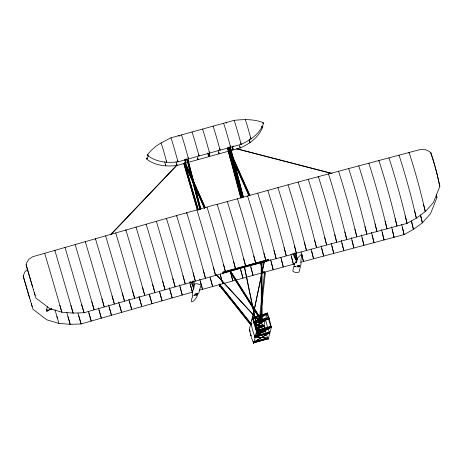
<?xml version="1.0" encoding="UTF-8"?>
<svg xmlns="http://www.w3.org/2000/svg" width="463" height="463" viewBox="0 0 463 463"><rect width="100%" height="100%" fill="white"/><g stroke="black" fill="none" stroke-linecap="round" stroke-linejoin="round"><path stroke-width="0.69" d="M46.549 310.198L46.375 310.887L46.856 311.368L47.683 310.835L47.504 310.164M217.101 204.397L298.056 182.052L419.021 149.844L421.075 149.375L425.318 149.613L429.27 151.389L430.972 152.912A56.77 11.714 75.6 0 1 436.621 172.086L439.85 186.334L433.443 202.499L425.283 211.649L416.347 218.16L407.035 223.386L245.818 266.856L84.011 312.739L73.108 313.104L61.834 312.184L49.784 308.624L35.94 298.068L34.262 292.489M268.048 338.308L254.91 336.844L268.013 338.112M269.385 332.839L253.568 342.313L268.76 333.198M270.93 327.295L255.061 336.439M205.335 207.667L185.356 162.756M227.211 201.596L227.431 201.88A141.655 13.346 74.5 0 1 245.836 266.85A145.006 13.664 74.5 0 0 243.694 258.771M249.077 195.565L229.098 150.66M249.887 195.345L232.258 155.707M255.258 326.548L265.646 320.037L255.2 326.363M197.284 293.959C198.563 297.854 187.428 308.005 192.602 296.69L192.608 291.69L194.529 284.299C196.046 283.026 198.615 284.189 200.329 284.751M237.328 198.801L237.548 199.084A141.655 14.046 74.6 0 1 255.923 264.066A145.006 14.376 74.6 0 0 253.788 255.981M209.496 152.755L209.345 155.695L208.547 156.396M247.45 196.017L247.682 196.295A141.655 14.741 74.6 0 1 266.022 261.282A145.006 15.088 74.6 0 0 263.904 253.197M51.729 308.919L47.695 310.523L51.665 308.728M257.573 193.239L257.81 193.517A141.655 15.435 74.7 0 1 276.122 258.516A145.006 15.8 74.7 0 0 274.009 250.425M267.695 190.467L267.938 190.744A141.655 16.13 74.7 0 1 286.221 255.75A145.006 16.512 74.7 0 0 284.12 247.659M258.018 332.174L256.126 322.919M277.812 187.712L278.06 187.984A141.655 16.824 74.8 0 1 296.308 253.001A145.006 17.218 74.8 0 0 294.399 245.581M257.955 332.527L259.124 321.773M259.263 320.818L259.511 318.191M259.65 317.23L261.381 300.991M261.832 297.165L264.483 272.794L265.322 272.892L261.815 305.146M258.852 332.382L260.021 321.629M260.177 320.193L261.346 309.446M287.922 184.963L288.177 185.235A141.655 17.513 74.8 0 1 306.396 250.257A145.006 17.93 74.8 0 0 304.498 242.838M298.033 182.219L298.294 182.491A141.655 18.207 74.9 0 1 316.484 247.526A145.006 18.642 74.9 0 0 314.591 240.1M308.138 179.494L308.404 179.766A141.655 18.902 74.9 0 1 326.56 244.8A145.006 19.348 74.9 0 0 324.679 237.374M338.418 171.368L338.708 171.628A141.655 20.974 75 0 1 356.776 236.697A145.006 21.472 75 0 0 354.918 229.26M348.506 168.677L348.801 168.943A141.655 21.668 75.1 0 1 366.835 234.012A145.006 22.178 75.1 0 0 364.989 226.575M251.941 320.361L254.146 309.793M254.442 308.381L261.352 275.271M261.792 273.153L264.292 261.178M252.457 318.903L261.41 275.977M261.85 273.87L264.495 261.201M358.588 165.997L358.889 166.263A141.655 22.357 75.1 0 1 376.888 231.344A145.006 22.884 75.1 0 0 375.053 223.901M388.793 158.028L389.105 158.282A141.655 24.082 75.3 0 1 407.035 223.386A145.006 24.649 75.3 0 0 405.223 215.937M398.857 155.377L399.17 155.609A130.965 22.265 75.3 0 1 416.341 218.16A133.975 22.774 75.3 0 0 414.616 210.995M47.371 306.685L46.462 310.175A0.677 0.666 14.6 0 0 47.301 310.98A0.677 0.666 14.6 0 0 47.585 309.869M185.142 159.752L185.142 159.758A261.288 24.62 74.5 0 1 185.866 162.166L185.53 162.281A261.288 24.62 74.5 0 0 184.841 159.804M209.178 155.771L209.513 155.736L209.183 155.655A261.288 24.62 74.5 0 0 208.495 153.259L208.5 153.398A261.288 24.62 74.5 0 0 209.178 155.771L209.519 155.62A261.288 24.62 74.5 0 0 208.819 153.172M232.449 146.667L232.449 146.673A261.288 24.62 74.5 0 1 233.173 149.08L232.837 149.196A261.288 24.62 74.5 0 0 232.148 146.719M200.792 285.486L198.864 292.876L197.863 294.005M222.981 272.082L223.149 273.153L222.981 272.082L268.349 259.535L268.511 260.6L268.349 259.535M250.547 324.598L219.589 285.538L220.249 285.029L251.27 323.845M219.387 284.635L219.734 286.261L219.121 284.184M219.526 285.781L220.249 285.029M262.029 262.371L262.156 319.638L261.311 319.632L230.481 271.098L261.311 319.632L261.254 262.365L261.375 319.389L260.663 319.823L260.854 320.952L262.411 320.518L262.22 319.395L261.375 319.389M249.314 329.396L252.578 316.866A87.333 86.922 61.5 0 0 256.699 331.641L253.637 343.407A87.333 83.033 1.4 0 1 249.314 329.396A87.333 83.033 1.4 0 1 250.217 331.676M251.114 323.446L251.409 324.227M252.671 317.485L267.238 313.312L267.371 314.279L252.96 318.266L252.705 317.334M253.718 321.808L268.795 317.491L269.171 318.775L254.083 323.122L253.718 321.808L254.216 321.721M250.905 335.334L250.518 334.089L250.905 335.334L251.432 335.189M254.083 323.122L253.759 321.652M256.421 330.495L270.826 326.508L256.421 330.495L256.554 331.462L271.087 327.445L270.826 326.508M253.568 342.921L253.435 341.954L253.568 342.921L268.141 338.754L267.846 337.967L254.118 341.763M255.611 336.034L269.339 332.237L269.628 333.024L255.061 337.191L254.928 336.225M260.854 320.952L260.663 319.823L229.706 271.087L260.6 320.066M265.536 319.094L267.168 312.832A87.333 86.922 61.5 0 1 271.289 327.607L268.227 339.373A87.333 83.033 1.4 0 1 263.904 325.362L265.177 320.489M264.014 325.692L255.75 327.839M267.238 313.312L253.359 317.294M264.055 325.541L264.188 326.508L255.952 328.788M254.112 323.62L265.82 320.246L254.152 323.469M265.044 330.067L256.386 332.417M268.233 317.844L268.245 317.792A87.333 86.922 61.5 0 1 267.168 312.832M269.119 318.966L268.795 317.491M268.1 338.904L267.846 337.967M269.593 333.175L269.339 332.237M294.671 263.459L292.749 270.849C293.791 272.51 297.414 273.164 299.005 272.036L300.933 264.645L300.95 259.407L302.16 254.957M296.077 263.042L297.298 258.36M33.458 289.792L31.75 284.079A56.77 1.088 73.5 0 1 26.131 264.9L26.663 262.706L28.978 259.245L32.485 256.867L34.517 256.207L166.402 218.414L217.101 204.235L217.309 204.687A141.655 12.651 74.5 0 1 235.748 269.645A145.006 12.952 74.5 0 0 233.589 261.572M30.535 301.014L28.828 295.301A56.77 1.088 73.5 0 1 23.202 276.122L24.718 272.094L27.687 269.119M436.343 194.709L436.927 197.562L430.521 213.721L422.354 222.871L413.424 229.382L404.106 234.608L300.782 262.214M262.839 126.526C259.205 136.921 249.979 143.721 240.233 147.975L177.045 165.453C166.373 166.836 154.879 165.731 146.192 158.792L148.206 156.425M297.298 258.348L300.967 254.708M296.592 259.529L296.332 260.466L296.98 260.848M110.97 234.249L176.675 165.256M111.108 234.4L177.248 164.955M294.769 263.262L295.678 262.33M193.598 289.219L193.285 288.154L193.904 287.807M295.816 259.72L293.895 253.707M161.066 142.899L155.834 146.302L151.164 150.417L147.141 155.151C155.828 162.091 167.317 163.196 177.995 161.813L241.177 144.334C250.929 140.081 260.154 133.28 263.788 122.886C254.407 118.922 244.065 119.298 234.145 120.345L170.963 137.824L161.066 142.899L162.247 146.487A18.167 1.713 74.5 0 1 163.422 150.365A57.516 5.417 74.5 0 1 166.761 162.328L166.356 160.939M254.337 321.733L265.999 314.666M259.39 321.571L263.499 325.738L259.604 321.507M255.64 336.022L270.867 327.167M194.645 294.902L193.737 295.4L195.762 294.827M146.893 158.682L147.402 158.63L146.887 158.687M197.064 293.774C198.471 292.888 194.09 294.017 195.236 294.277M299.133 265.536C300.539 264.657 296.152 265.785 297.298 266.046M196.897 294.989C198.326 294.155 194.24 295.568 196.486 295.122M296.598 261.184L296.158 261.427L296.528 261.445M298.959 266.757C300.389 265.918 296.303 267.336 298.548 266.891M296.714 261.751L295.857 262.197L296.598 262.203M295.973 259.575L296.551 259.39M296.534 259.448L295.475 259.986M297.02 260.987L295.822 261.52L296.343 261.543M298.409 266.41C300.771 265.64 296.864 266.318 298.01 266.503M298.386 266.503C302.293 265.166 295.521 266.543 297.894 266.619M189.616 281.967A141.655 9.868 74.3 0 1 192.376 292.165L81.083 323.961L70.185 324.332L58.911 323.405L46.856 319.852L33.018 309.29L31.334 303.711M199.119 290.272L294.728 263.858M249.082 195.502L249.893 195.276M222.929 272.302L234.851 268.986M185.541 162.253L185.866 162.166A261.288 24.62 74.5 0 1 185.131 159.839M209.195 155.713L209.519 155.62M232.848 149.167L233.173 149.08M235.522 268.8L244.944 266.19M245.616 266.005L255.032 263.401M223.218 272.881L268.581 260.333M219.798 286.024L220.608 285.798L219.994 283.715M253.001 318.116L267.411 314.128M254.881 321.542L260.223 320.06M261.554 319.696L267.562 318.029M268.245 317.792L268.754 317.653M260.918 320.709L262.475 320.274M254.135 322.931L269.171 318.775M255.709 327.989L263.32 325.883M255.993 328.637L264.228 326.357M256.595 331.311L271.121 327.289M255.946 332.735L264.147 330.466M256.097 333.875L265.415 331.3L265.073 330.055M255.64 334.199L265.889 331.363M255.576 336.184L269.298 332.393M255.101 337.041L269.628 333.024M254.083 341.92L267.805 338.123M253.608 342.77L268.141 338.754M255.703 263.216L268.291 259.755M195.641 294.213L196.133 294.098M295.788 266.433L294.323 266.595L296.436 266.908M193.812 288.177L193.285 288.154M252.757 317.931L260.287 318.891M261.659 319.065L263.025 319.238M252.792 318.127L260.31 319.082M254.586 324.482L264.17 325.703M254.615 324.673L264.188 325.894M237.097 148.791L332.11 173.411M236.454 148.831L331.375 173.428M430.879 152.749L430.758 153.045M216.73 274.987L258.632 320.454M216.088 274.582L258.418 320.518M255.767 329.471L258.013 332.284M220.185 285.272L230.528 298.213M231.425 299.335L232.328 300.464M233.225 301.587L244.915 316.212M246.264 317.902L247.161 319.024M248.064 320.153L248.961 321.276M249.858 322.398L250.761 323.527M256.155 330.275L257.503 331.965M219.589 285.538L250.61 324.355M256.456 331.67L257.353 332.793M135.972 227.026L136.151 227.489A141.655 7.078 74.1 0 1 154.833 292.379A145.006 7.246 74.1 0 0 152.593 284.328M292.743 253.377L295.683 259.662M190.588 281.417L193.864 288.426M229.908 150.434L231.668 154.387M232.079 155.892L236.159 165.048M236.743 166.356L243.156 180.749M243.741 182.057L249.569 195.143M228.936 150.88L233.016 160.042M234.654 163.682L248.764 195.374M185.484 163.636L188.985 171.489M189.57 172.797L190.733 175.413M191.317 176.721L196.856 189.153M197.441 190.461L202.395 201.584M202.979 202.892L204.727 206.816M184.546 162.982L204.6 208.281M184.384 163.208L204.501 208.344M270.791 326.658L271.087 327.445M249.817 330.345L249.522 329.563L249.777 330.495M65.011 247.555L65.121 247.902A141.655 2.535 73.8 0 1 84.011 312.739A145.006 2.599 73.8 0 0 81.696 304.706M26.073 264.674L27.074 268.071A58.089 1.111 73.5 0 0 32.636 287.031M23.15 275.896L24.151 279.299A58.089 1.111 73.5 0 0 29.713 298.253M245.309 119.593L246.49 123.181A18.167 1.713 74.5 0 1 247.664 127.065A57.516 5.417 74.5 0 1 251.004 139.027L250.599 137.638M431.545 155.487L430.81 153.311M234.834 163.914L234.758 163.607M33.423 289.688L35.113 295.313M30.494 300.909L32.19 306.541M295.712 253.938L297.31 259.378M249.65 141.279L250.061 142.668A57.516 5.417 74.5 0 0 249.152 139.322M240.777 142.969L241.177 144.334A86.703 8.172 74.5 0 0 237.039 129.64A27.543 2.593 74.5 0 0 234.145 120.345M239.828 146.609L240.233 147.975A86.703 8.172 74.5 0 0 239.556 145.515M230.244 145.88L230.649 147.251A86.703 8.172 74.5 0 0 226.505 132.551A27.543 2.593 74.5 0 0 223.617 123.262M229.301 149.52L229.7 150.892A86.703 8.172 74.5 0 0 228.687 147.199M229.382 151.453L242.392 195.82M264.547 271.393L264.958 272.782M229.498 152.31L238.04 181.444M228.369 150.984L230.4 157.918M231.216 160.69L241.987 197.435M263.939 272.313L264.286 273.94L263.673 271.856M228.282 151.146L231.737 162.935M232.553 165.713L233.161 167.791M236.622 179.586L241.912 197.626M219.717 148.791L220.116 150.162A86.703 8.172 74.5 0 0 215.978 135.468A27.543 2.593 74.5 0 0 213.084 126.173M218.767 152.431L219.173 153.803A86.703 8.172 74.5 0 0 218.154 150.116M209.183 151.708L209.589 153.074A86.703 8.172 74.5 0 0 205.445 138.379A27.543 2.593 74.5 0 0 202.551 129.084M208.24 155.348L208.639 156.714A86.703 8.172 74.5 0 0 207.627 153.027M198.656 154.619L199.055 155.99A86.703 8.172 74.5 0 0 194.917 141.29A27.543 2.593 74.5 0 0 192.023 131.996M197.707 158.259L198.106 159.631A86.703 8.172 74.5 0 0 197.435 157.171M188.123 157.53L188.528 158.902A86.703 8.172 74.5 0 0 184.384 144.201A27.543 2.593 74.5 0 0 181.49 134.912M187.174 161.17L187.579 162.542A86.703 8.172 74.5 0 0 186.566 158.855M184.627 163.08L198.448 210.225M185.553 166.715L198.164 209.727M220.133 284.652L220.544 286.041M183.817 163.306L197.435 209.756M183.73 163.468L197.36 209.947M177.595 160.441L177.995 161.813A86.703 8.172 74.5 0 0 173.856 147.118A27.543 2.593 74.5 0 0 170.963 137.824M176.646 164.087L177.045 165.453A86.703 8.172 74.5 0 0 176.033 161.766M165.407 164.579L165.812 165.968A57.516 5.417 74.5 0 0 164.724 161.957M191.827 281.938L193.621 288.061M58.911 323.405L56.098 313.601A115.345 2.066 73.8 0 0 55.033 309.909M54.958 250.894L54.825 250.379L54.97 250.824A130.965 2.344 73.8 0 1 73.108 313.104A133.975 2.402 73.8 0 0 70.885 305.383M228.12 147.645L241.553 197.603M227.634 147.778L241.067 197.736M227.935 148.108L228.67 150.88M229.411 153.647L230.516 157.802M231.257 160.574L232.362 164.73M233.097 167.502L234.209 171.657M234.573 173.04L236.055 178.585M236.419 179.968L241.217 197.973M227.449 148.241L240.731 198.112M85.383 242.097L85.256 241.564L85.412 242.027A141.655 3.588 73.9 0 1 104.25 306.876A145.006 3.669 73.9 0 0 101.958 298.838M230.424 147.263L243.306 196.763M230.424 147.784L243.306 197.284M229.428 146.788L242.676 197.684M229.434 147.309L242.502 197.51M187.81 159.046L200.878 209.247M187.816 159.573L193.985 183.273M195.259 188.157L200.699 209.073M187 159.272L192.081 178.793M192.625 180.883L200.068 209.473M186.826 159.098L191.178 175.83M192.267 180.014L199.889 209.299M95.523 239.174L95.395 238.642L95.557 239.105A141.655 4.283 73.9 0 1 114.367 303.959A145.006 4.387 73.9 0 0 112.081 295.921M125.942 230.458L125.826 229.92L126 230.377A141.655 6.378 74.1 0 1 144.716 295.261A145.006 6.528 74.1 0 0 142.465 287.21M420.479 214.797L422.354 222.871L421.22 217.911M44.714 253.469L44.818 253.73A115.345 2.066 73.8 0 1 59.021 302.38L61.834 312.184L60.433 307.293A118.088 2.118 73.8 0 0 59.843 305.267M75.145 244.649L75.266 244.962A141.655 2.888 73.8 0 1 94.139 309.799A145.006 2.957 73.8 0 0 91.83 301.766M166.501 218.953L166.402 218.414L166.593 218.866A141.655 9.167 74.3 0 1 185.188 283.784A145.006 9.387 74.3 0 0 182.978 275.728M439.85 186.334L437.263 175.101A58.089 11.992 75.6 0 0 435.996 170.239M436.325 194.749L436.927 197.562M265.606 319.58L265.779 320.396M254.887 336.375L255.061 337.191M176.635 216.105L176.548 215.561L176.739 216.013A141.655 9.868 74.3 0 1 195.299 280.943A145.006 10.099 74.3 0 0 193.1 272.875M244.58 267.128L252.619 305.974M252.908 307.386L255.831 321.507M244.389 267.192L255.64 321.565M255.929 322.977L257.393 330.038M186.774 213.258L186.687 212.714L186.884 213.165A141.655 10.562 74.4 0 1 205.416 278.101A145.006 10.811 74.4 0 0 203.228 270.039M234.596 163.653L234.747 164.006M295.909 253.255L297.165 259.506M294.798 252.821L296.332 260.466M193.702 280.786L194.402 284.259M192.735 281.058L193.985 287.309M105.564 235.881L105.703 236.188A141.655 4.983 74 0 1 124.483 301.054A145.006 5.099 74 0 0 122.209 293.01M115.709 232.97L115.854 233.277A141.655 5.683 74 0 1 134.6 298.155A145.006 5.816 74 0 0 132.337 290.104M318.289 177.167L318.26 176.606L318.509 177.04A141.655 19.591 75 0 1 336.636 242.091A145.006 20.059 75 0 0 334.766 234.66M328.383 174.458L328.36 173.891L328.614 174.331A141.655 20.285 75 0 1 346.706 239.388A145.006 20.766 75 0 0 344.842 231.957M368.704 163.728L368.698 163.155L368.965 163.589A141.655 23.046 75.2 0 1 386.941 228.681A145.006 23.59 75.2 0 0 385.112 221.239M378.769 161.066L378.769 160.499L379.041 160.933A141.655 23.735 75.2 0 1 396.982 226.031A145.006 24.296 75.2 0 0 395.165 218.582M146.134 224.306L146.296 224.607A141.655 7.773 74.2 0 1 164.955 289.508A145.006 7.958 74.2 0 0 162.721 281.452M408.956 153.085L408.968 152.553L409.228 152.929A115.345 19.608 75.3 0 1 422.962 201.706L425.283 211.649L424.12 206.747A118.088 20.071 75.3 0 0 423.616 204.64M156.274 221.436L156.448 221.731A141.655 8.473 74.2 0 1 175.072 286.643A145.006 8.675 74.2 0 0 172.849 278.581M196.833 210.04L197.03 210.329A141.655 11.262 74.4 0 1 215.526 275.277A145.006 11.529 74.4 0 0 213.35 267.203M206.967 207.216L207.169 207.505A141.655 11.957 74.4 0 1 225.637 272.458A145.006 12.241 74.4 0 0 223.473 264.385M209.502 155.684A261.288 24.62 74.5 0 1 208.784 153.294M232.831 149.231A261.288 24.62 74.5 0 1 232.113 146.84M185.524 162.316A261.288 24.62 74.5 0 1 184.806 159.926M431.759 156.129A58.089 11.992 75.6 0 1 433.443 161.396M433.646 162.067A58.089 11.992 75.6 0 1 434.844 166.124M435.041 166.807A58.089 11.992 75.6 0 1 435.805 169.551M240.413 268.54A141.655 13.346 74.5 0 1 242.913 278.078A145.006 13.664 74.5 0 0 240.766 269.998M230.487 272.024A141.655 12.651 74.5 0 1 232.825 280.873A145.006 12.952 74.5 0 0 230.667 272.794M180.055 286.95A145.006 9.387 74.3 0 1 182.26 295.012A141.655 9.167 74.3 0 0 179.488 284.814M169.927 289.809A145.006 8.675 74.2 0 1 172.143 297.865A141.655 8.473 74.2 0 0 169.354 287.673M138.958 296.308A141.655 6.378 74.1 0 1 141.794 306.489A145.006 6.528 74.1 0 0 139.542 298.438M159.799 292.674A145.006 7.958 74.2 0 1 162.027 300.73A141.655 7.773 74.2 0 0 159.411 291.227M250.865 267.209A145.006 14.376 74.6 0 1 253.001 275.288A141.655 14.046 74.6 0 0 250.333 265.067M401.658 224.323A141.655 24.082 75.3 0 1 404.112 234.608A145.006 24.649 75.3 0 0 402.301 227.165M411.404 220.81A130.965 22.265 75.3 0 1 413.418 229.382A133.975 22.774 75.3 0 0 411.694 222.223M420.688 215.868A118.088 20.071 75.3 0 1 421.197 217.969M220.185 274.154A141.655 11.957 74.4 0 1 222.715 283.68A145.006 12.241 74.4 0 0 220.55 275.607M66.817 312.6A130.965 2.344 73.8 0 1 70.185 324.326A133.975 2.402 73.8 0 0 67.963 316.605M56.92 316.489A118.088 2.118 73.8 0 1 57.516 318.567M260.976 264.425A145.006 15.088 74.6 0 1 261.335 265.774M261.873 267.799A145.006 15.088 74.6 0 1 263.1 272.51A141.655 14.741 74.6 0 0 261.879 267.747M260.449 262.278A141.655 14.741 74.6 0 1 261.346 265.698M210.057 276.972A141.655 11.262 74.4 0 1 212.604 286.499A145.006 11.529 74.4 0 0 210.428 278.431M280.85 257.422A141.655 16.13 74.7 0 1 283.292 266.977A145.006 16.512 74.7 0 0 281.191 258.886M270.56 259.506A141.655 15.435 74.7 0 1 273.199 269.738A145.006 15.8 74.7 0 0 271.087 261.647M301.06 251.918A141.655 17.513 74.8 0 1 303.473 261.479A145.006 17.93 74.8 0 0 301.569 254.06M290.955 254.667A141.655 16.824 74.8 0 1 293.386 264.223A145.006 17.218 74.8 0 0 291.476 256.809M311.153 249.187A141.655 18.207 74.9 0 1 313.561 258.748A145.006 18.642 74.9 0 0 311.663 251.328M321.073 245.772A141.655 18.902 74.9 0 1 323.637 256.027A145.006 19.348 74.9 0 0 321.756 248.602M78.774 315.934A145.006 2.599 73.8 0 1 81.083 323.961A141.655 2.535 73.8 0 0 77.969 313.127M331.167 243.058A141.655 19.591 75 0 1 333.713 253.313A145.006 20.059 75 0 0 331.838 245.888M341.92 243.179A145.006 20.766 75 0 1 343.783 250.61A141.655 20.285 75 0 0 341.248 240.349M351.996 240.488A145.006 21.472 75 0 1 353.848 247.919A141.655 20.974 75 0 0 351.33 237.652M361.406 234.967A141.655 21.668 75.1 0 1 363.912 245.24A145.006 22.178 75.1 0 0 362.066 237.803M372.13 235.129A145.006 22.884 75.1 0 1 373.965 242.566A141.655 22.357 75.1 0 0 371.476 232.293M382.189 232.461A145.006 23.59 75.2 0 1 384.012 239.903A141.655 23.046 75.2 0 0 381.541 229.625M392.242 229.81A145.006 24.296 75.2 0 1 394.059 237.253A141.655 23.735 75.2 0 0 391.6 226.974M200.305 281.261A145.006 10.811 74.4 0 1 202.493 289.329A141.655 10.562 74.4 0 0 199.744 279.125M190.177 284.103A145.006 10.099 74.3 0 1 192.376 292.165M128.83 299.202A141.655 5.683 74 0 1 131.677 309.377A145.006 5.816 74 0 0 129.414 301.332M149.283 294.103A141.655 7.078 74.1 0 1 151.91 303.606A145.006 7.246 74.1 0 0 149.671 295.55M118.696 302.108A141.655 4.983 74 0 1 121.561 312.276A145.006 5.099 74 0 0 119.286 304.232M109.158 307.143A145.006 4.387 73.9 0 1 111.444 315.181A141.655 4.283 73.9 0 0 108.562 305.019M99.03 310.065A145.006 3.669 73.9 0 1 101.328 318.098A141.655 3.588 73.9 0 0 98.434 307.941M88.908 312.994A145.006 2.957 73.8 0 1 91.211 321.027A141.655 2.888 73.8 0 0 88.497 311.547M265.664 319.707A85.649 84.156 14.6 0 0 269.755 333.487A85.649 84.156 14.6 0 0 269.373 331.653M263.904 325.362A87.333 83.033 1.4 0 1 264.587 327.069M271.289 327.607A87.333 86.922 61.5 0 1 268.569 319.071M253.238 341.619A87.333 83.033 1.4 0 1 253.637 343.407M251.617 324.887A85.649 84.156 14.6 0 0 250.946 323.133A85.649 84.156 14.6 0 0 255.171 337.527A85.649 84.156 14.6 0 0 254.783 335.692M252.578 316.866A87.333 86.922 61.5 0 1 256.699 331.641M46.63 309.874A0.677 0.666 14.6 0 1 46.931 309.701M257.59 333.591L259.089 333.181L257.59 333.591M178.868 135.815L179.117 136.081L178.868 135.815M202.522 129.275L202.771 129.536L202.522 129.275M226.175 122.73L226.424 122.996L226.175 122.73M261.954 126.856L262.243 126.914L261.954 126.856M146.835 158.601L147.298 158.774L146.835 158.601M147.819 154.914L148.183 155.261L147.819 154.914M185.721 159.185L185.964 159.417L185.721 159.185M209.374 152.64L209.617 152.871L209.374 152.64M233.028 146.1L233.271 146.331L233.028 146.1M262.845 123.094L263.21 123.442L262.845 123.094M261.867 126.775L262.261 127.076L261.902 126.717M184.778 162.82L185.015 163.051L184.778 162.82M208.431 156.274L208.668 156.511L208.431 156.274M232.085 149.728L232.322 149.966L232.085 149.728M195.212 294.728L197.678 294.132L195.212 294.728M195.699 294.613L197.192 294.271L195.699 294.613"/></g></svg>
